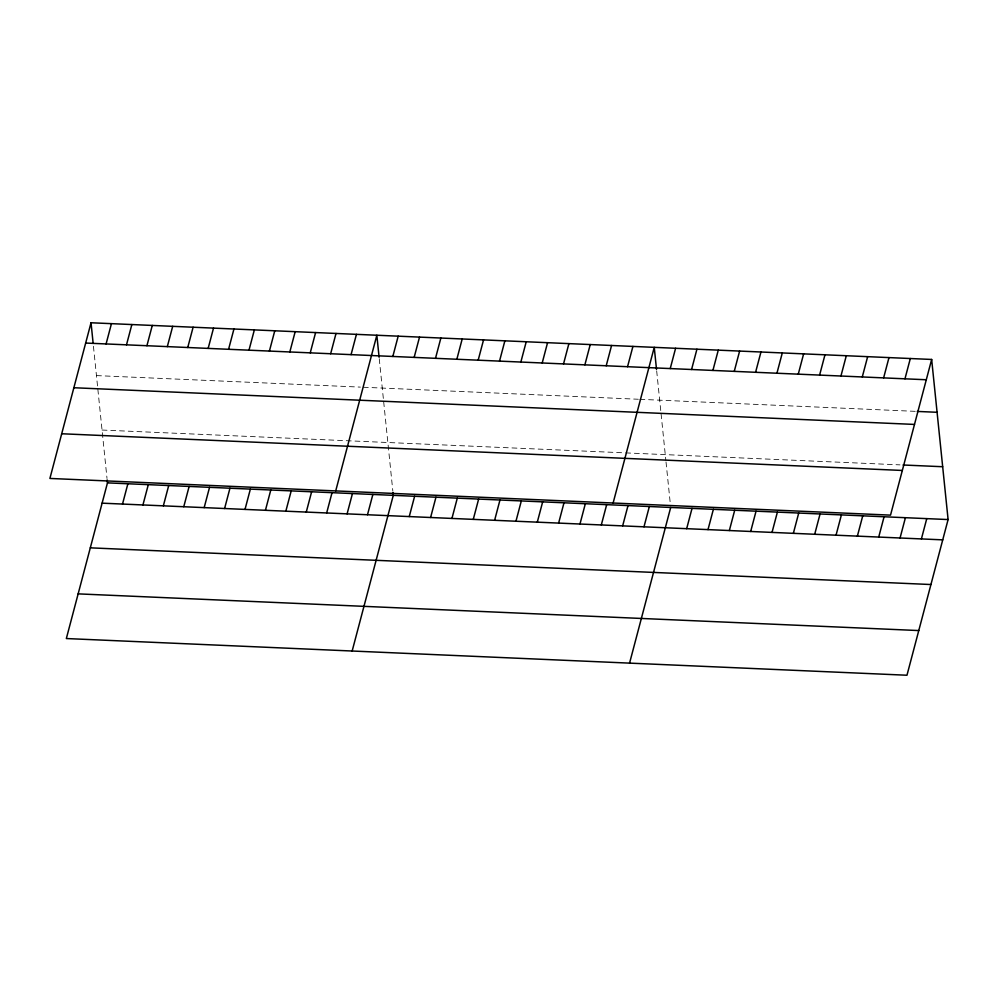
<?xml version="1.0" encoding="UTF-8"?>
<svg xmlns="http://www.w3.org/2000/svg" width="998" height="998" viewBox="0 0 998 998"><rect width="100%" height="100%" fill="white"/><g stroke="black" fill="none" stroke-linecap="round" stroke-linejoin="round"><path stroke-width="0.75" stroke-dasharray="4.99 3.74" d="M96.457 375.597L360.403 387.112M363.309 387.249L638.346 399.25M639.868 399.312L915.752 411.363M102.046 430.038L622.59 452.755M625.634 452.892L899.996 464.868M656.672 370.832L660.925 412.274M661.075 413.796L665.866 460.49M666.015 461.962L670.394 504.514M379.252 358.719L383.357 398.651M383.669 401.683L392.825 490.941M93.438 346.244L97.542 386.176M97.854 389.208L107.011 478.466"/><path stroke-width="1.5" d="M91.03 322.766L49.9 478.441L890.528 515.13L931.658 359.455L91.03 322.766L93.138 343.312M106.087 343.948L111.452 323.651M126.497 344.834L131.861 324.537M107.16 479.938L107.472 482.87L66.342 638.545L906.97 675.234L948.1 519.559L931.658 359.455M146.918 345.732L152.282 325.435M122.517 504.052L127.881 483.756M167.327 346.618L172.691 326.321M142.939 504.938L148.303 484.654M187.749 347.504L193.113 327.219M163.348 505.836L168.712 485.539M208.158 348.402L213.522 328.105M183.769 506.722L189.133 486.438M228.579 349.288L233.944 329.003M204.178 507.62L209.543 487.323M248.989 350.186L254.353 329.889M224.6 508.506L229.964 488.209M269.41 351.071L274.774 330.775M245.009 509.404L250.373 489.107M289.819 351.97L295.183 331.673M265.431 510.29L270.795 489.993M310.241 352.855L315.605 332.559M285.84 511.188L291.204 490.891M330.65 353.754L336.014 333.457M306.261 512.074L311.626 491.777M351.071 354.639L356.436 334.342M326.67 512.96L332.035 492.675M335.715 490.916L376.845 335.241L379.103 357.247M347.092 513.858L352.456 493.561M392.825 356.461L398.19 336.164M367.501 514.743L372.865 494.459M414.158 357.396L419.522 337.099M352.157 651.02L393.287 495.345L392.975 492.413M435.502 358.319L440.866 338.035M409.255 516.565L414.619 496.28M456.847 359.255L462.199 338.958M430.6 517.5L435.964 497.204M478.179 360.191L483.543 339.894M451.944 518.436L457.296 498.139M499.524 361.114L504.876 340.829M473.277 519.359L478.641 499.075M520.856 362.049L526.22 341.753M494.621 520.295L499.973 499.998M542.201 362.985L547.565 342.688M515.954 521.23L521.318 500.934M563.533 363.908L568.897 343.624M537.298 522.154L542.663 501.869M584.878 364.844L590.242 344.547M558.63 523.089L563.995 502.792M606.21 365.779L611.574 345.483M579.975 524.025L585.339 503.728M627.555 366.703L632.919 346.418M601.307 524.948L606.672 504.664M613.121 503.017L654.251 347.341L656.509 369.36M622.652 525.884L628.016 505.587M670.232 368.574L675.596 348.277M643.984 526.819L649.349 506.522M691.577 369.497L696.928 349.213M629.563 663.134L670.693 507.458M712.909 370.433L718.273 350.136M686.674 528.678L692.026 508.381M734.254 371.368L739.618 351.071M708.006 529.614L713.37 509.317M755.586 372.291L760.95 352.007M729.351 530.537L734.703 510.252M776.931 373.227L782.295 352.93M750.683 531.472L756.047 511.176M798.263 374.163L803.627 353.866M772.028 532.408L777.392 512.111M819.608 375.098L824.972 354.801M793.36 533.331L798.724 513.047M840.94 376.021L846.304 355.725M814.705 534.267L820.069 513.97M862.284 376.957L867.649 356.66M836.037 535.202L841.401 514.906M883.629 377.893L888.981 357.596M857.382 536.126L862.746 515.841M904.961 378.816L910.326 358.519M878.727 537.061L884.078 516.764M900.059 537.997L905.423 517.7M921.404 538.932L926.755 518.636M85.666 343.05L926.306 379.751M917.274 411.426L937.085 412.286M73.864 387.735L914.492 424.424M903.04 464.993L942.673 466.727M61.701 433.756L902.342 470.457M107.472 482.87L948.1 519.559M102.108 503.167L942.736 539.856M90.307 547.84L930.934 584.529M78.143 593.872L918.771 630.561"/></g></svg>
